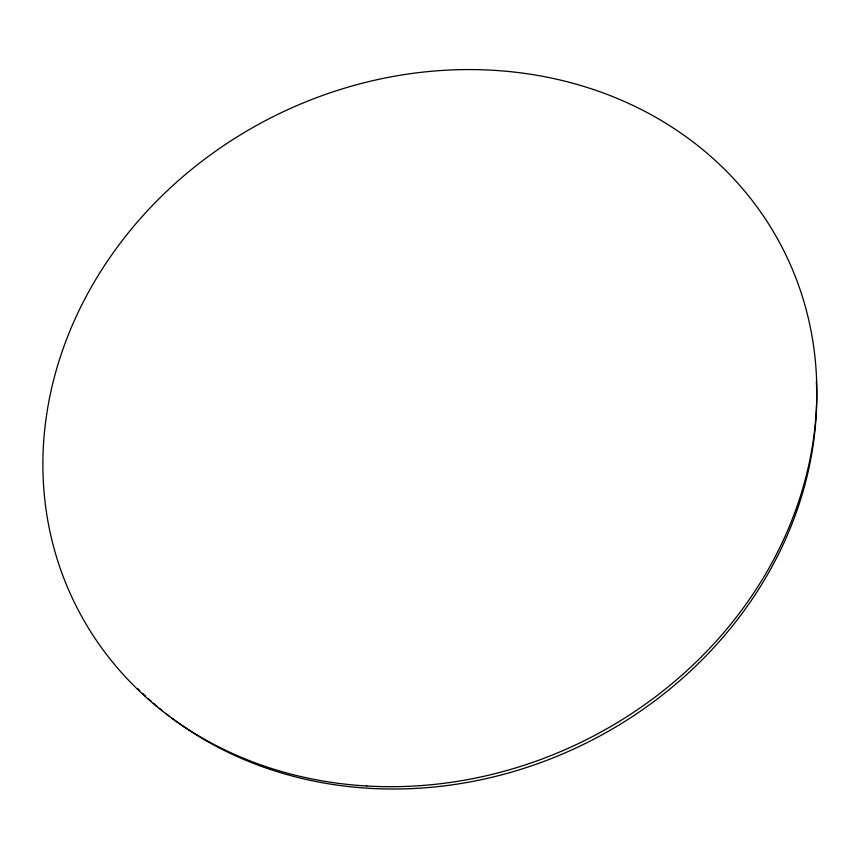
<?xml version="1.0" encoding="UTF-8"?>
<svg xmlns="http://www.w3.org/2000/svg" width="859" height="859" viewBox="0 0 859 859"><rect width="100%" height="100%" fill="white"/><g stroke="black" fill="none" stroke-linecap="round" stroke-linejoin="round"><path stroke-width="1.29" d="M816.383 381.407A393.712 347.208 -26.5 0 1 594.31 738.944A393.712 347.208 -26.5 0 1 171.929 718.178M168.74 715.751A393.712 347.208 -26.5 0 1 165.583 713.292M162.469 710.79A393.712 347.208 -26.5 0 1 159.387 708.256M157.347 706.549A393.712 347.208 -26.5 0 1 153.332 703.091M151.345 701.352A393.712 347.208 -26.5 0 1 148.403 698.7M145.504 696.026A393.712 347.208 -26.5 0 1 142.648 693.32M139.824 690.582A393.712 347.208 -26.5 0 1 137.977 688.746M366.782 786.006A395.924 348.668 -26.5 0 0 792.041 268.534A395.924 348.668 -26.5 0 0 130.751 229.858A395.924 348.668 -26.5 0 0 366.782 786.006"/></g></svg>
